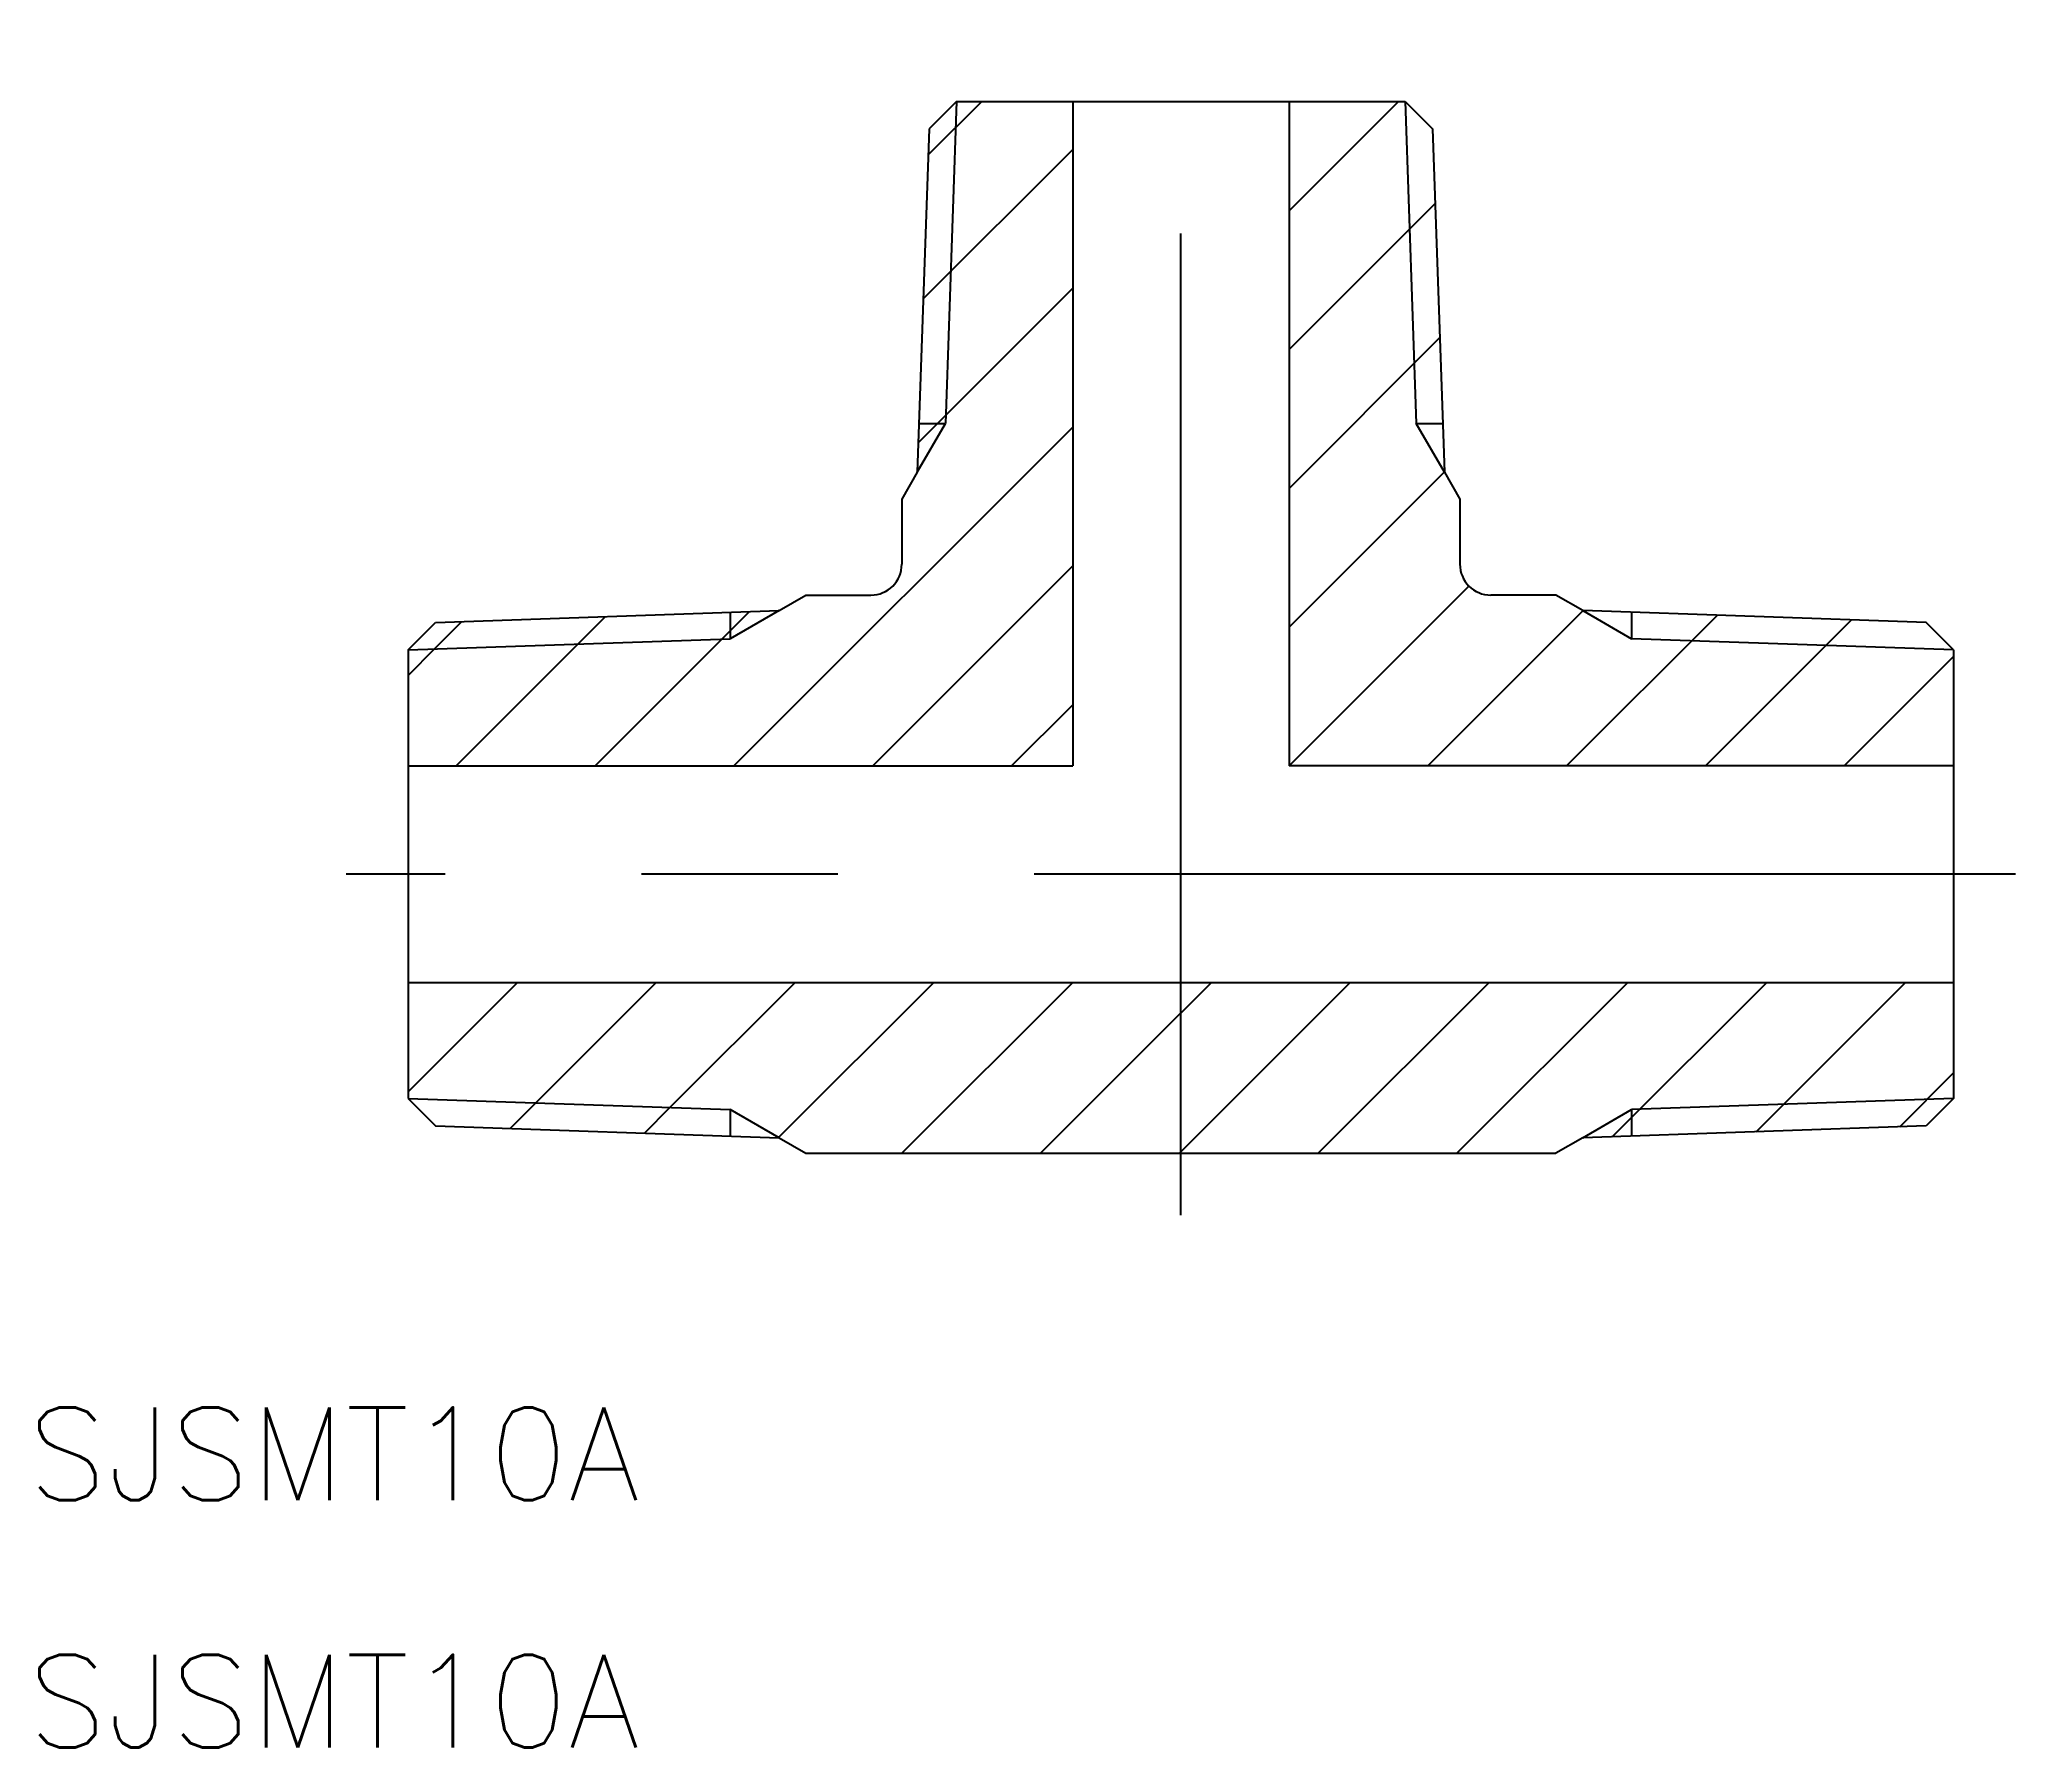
# Model space of a CAD drawing. Extents: x -36.9 to 27, y -28.3 to 27.
import ezdxf

# ---------------------------------------------------------------- set-up
doc = ezdxf.new("R2010")
doc.units = 0
doc.linetypes.add('CENTER', pattern=[50.8, 31.75, -6.35, 6.35, -6.35])
doc.layers.get('0').update_dxf_attribs({"linetype": 'CONTINUOUS'})
doc.layers.add('CENTER', color=1, linetype='CENTER')
doc.styles.get("Standard").update_dxf_attribs({"font": 'txt.shx', "height": 3, "bigfont": 'bigfont.shx'})

msp = doc.modelspace()

# ---------------------------------------------------------------- linework, layer by layer
at = {"color": 3, "linetype": 'CONTINUOUS'}
for p, q in [((-8.17, 23.266), (-6.431, 25.005)), ((-7.253, 25), (-7.617, 14.578)), ((3.5, 21.461), (7.039, 25)), ((7.253, 25), (7.617, 14.578)), ((-8.332, 18.608), (-3.5, 23.441)), ((3.5, 16.97), (8.225, 21.695)), ((-8.495, 13.956), (-3.5, 18.951)), ((3.5, 12.48), (8.376, 17.356)), ((-14.461, 3.5), (-3.5, 14.461)), ((-8.528, 13), (-7.617, 14.578)), ((8.528, 13), (7.617, 14.578)), ((3.5, 7.99), (8.528, 13.018)), ((-9.97, 3.5), (-3.5, 9.97)), ((3.5, 3.5), (9.321, 9.321)), ((-19.492, 7.449), (-18.608, 8.332)), ((-14.86, 7.591), (-13.956, 8.495)), ((-13, 8.528), (-14.578, 7.617)), ((7.99, 3.5), (13.018, 8.528)), ((12.48, 3.5), (17.356, 8.376)), ((13, 8.528), (14.578, 7.617)), ((-24.124, 7.307), (-23.261, 8.17)), ((16.97, 3.5), (21.695, 8.225)), ((-25, 7.253), (-14.578, 7.617)), ((-25, 6.431), (-24.124, 7.307)), ((-23.441, 3.5), (-19.492, 7.449)), ((-18.951, 3.5), (-14.86, 7.591)), ((25, 7.253), (14.578, 7.617)), ((21.461, 3.5), (25, 7.039)), ((-5.48, 3.5), (-3.5, 5.48)), ((-25, -7.039), (-21.461, -3.5)), ((-20.877, -7.407), (-16.97, -3.5)), ((-16.52, -7.54), (-12.48, -3.5)), ((-13.012, -8.522), (-7.99, -3.5)), ((-9.028, -9.028), (-3.5, -3.5)), ((0, -8.98), (5.48, -3.5)), ((0, -4.495), (0.99, -3.505)), ((4.442, -9.028), (9.97, -3.5)), ((8.932, -9.028), (14.461, -3.5)), ((13.956, -8.495), (18.951, -3.5)), ((18.608, -8.332), (23.441, -3.5)), ((-4.538, -9.028), (0, -4.49)), ((23.261, -8.17), (25, -6.431)), ((-25, -7.253), (-14.578, -7.617)), ((-21.695, -8.225), (-20.877, -7.407)), ((-17.356, -8.376), (-16.52, -7.54)), ((-13, -8.528), (-14.578, -7.617)), ((13, -8.528), (14.578, -7.617)), ((25, -7.253), (14.578, -7.617)), ((-13.018, -8.528), (-13.012, -8.522)), ((-0.048, -9.033), (0, -8.985))]:
    msp.add_line(p, q, dxfattribs=at)
at = {"color": 7, "linetype": 'CONTINUOUS'}
for p, q in [((-7.253, 25), (-8.14, 24.113)), ((-7.253, 25), (7.253, 25)), ((-3.5, 25), (-3.5, 3.5)), ((3.5, 25), (3.5, 3.5)), ((7.253, 25), (8.14, 24.113)), ((-8.14, 24.113), (-8.528, 13)), ((8.14, 24.113), (8.528, 13)), ((-8.473, 14.578), (-7.617, 14.578)), ((7.617, 14.578), (8.473, 14.578)), ((-8.528, 13), (-9.028, 12.134)), ((8.528, 13), (9.028, 12.134)), ((-9.028, 12.134), (-9.028, 10.028)), ((9.028, 12.134), (9.028, 10.028)), ((-13, 8.528), (-12.134, 9.028)), ((-12.134, 9.028), (-10.028, 9.028)), ((12.134, 9.028), (10.028, 9.028)), ((13, 8.528), (12.134, 9.028)), ((-24.113, 8.14), (-13, 8.528)), ((-14.578, 8.473), (-14.578, 7.617)), ((24.113, 8.14), (13, 8.528)), ((14.578, 8.473), (14.578, 7.617)), ((-25, 7.253), (-24.113, 8.14)), ((25, 7.253), (24.113, 8.14)), ((-25, 7.253), (-25, -7.253)), ((25, 7.253), (25, -7.253)), ((-25, 3.5), (-3.5, 3.5)), ((25, 3.5), (3.5, 3.5)), ((-25, -3.5), (25, -3.5)), ((-25, -7.253), (-24.113, -8.14)), ((-14.578, -7.617), (-14.578, -8.473)), ((14.578, -7.617), (14.578, -8.473)), ((25, -7.253), (24.113, -8.14)), ((-24.113, -8.14), (-13, -8.528)), ((24.113, -8.14), (13, -8.528)), ((-13, -8.528), (-12.134, -9.028)), ((13, -8.528), (12.134, -9.028)), ((-12.134, -9.028), (12.134, -9.028))]:
    msp.add_line(p, q, dxfattribs=at)
for centre, start, end in [((-10.028, 10.028), 270, 360), ((10.028, 10.028), 180, 270)]:
    msp.add_arc(centre, 1, start, end, dxfattribs=at)
at = {"layer": 'CENTER', "color": 1, "linetype": 'CENTER'}
for p, q in [((0, -11.028), (0, 27)), ((27, 0), (-27, 0))]:
    msp.add_line(p, q, dxfattribs=at)

# ---------------------------------------------------------------- texts
at = {"color": 7, "linetype": 'CONTINUOUS'}
for p in [(-37.308, -20.252), (-37.308, -28.252)]:
    msp.add_text('SJSMT10A', height=3, dxfattribs=at).set_placement(p)

doc.saveas('drawing.dxf')
